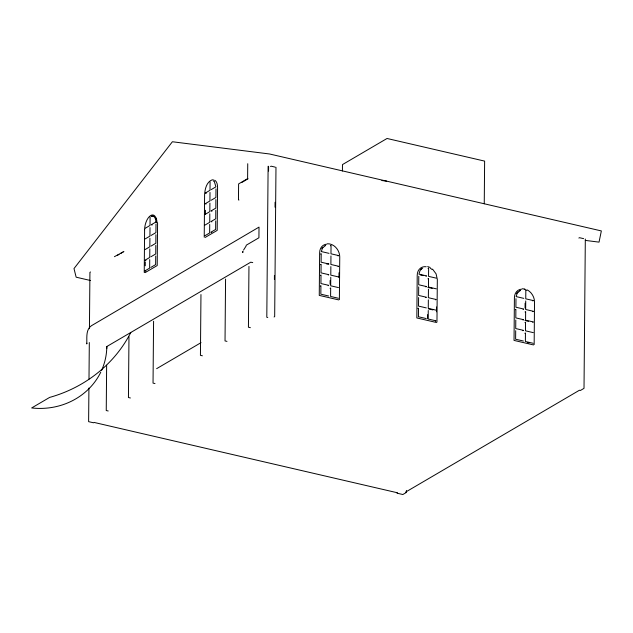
<?xml version="1.0" encoding="UTF-8"?>
<svg xmlns="http://www.w3.org/2000/svg" width="633" height="633" viewBox="0 0 633 633"><rect width="100%" height="100%" fill="white"/><g stroke="black" fill="none" stroke-linecap="round" stroke-linejoin="round"><path stroke-width="0.95" d="M88.921 388.037L88.62 421.657L93.502 422.789L94.103 422.433L397.587 492.814M88.992 379.135L89.316 342.548M89.435 328.709L89.926 272.348L90.527 271.992M106.637 365.249L106.249 410.532L108.196 410.983M106.787 348.506L106.803 346.544L250.787 262.173L252.733 262.624M128.974 336.732L128.444 397.524L130.39 397.975M145.273 265.789L145.305 261.912M149.72 259.585L149.649 268.123L144.846 270.932L145.827 271.161M149.815 248.919L149.744 257.457L144.941 260.266L145.914 260.495M149.91 238.253L149.831 246.791L145.036 249.6M150.005 227.595L149.926 236.125L145.131 238.934M150.092 217.079L150.021 225.459L145.305 228.22M153.582 321.255L153.036 383.107L154.99 383.566M155.726 256.072L155.647 264.602L150.852 267.419M155.813 245.406L155.742 253.936L150.939 256.753M155.908 234.74L155.837 243.27L151.034 246.087M156.003 224.074L155.924 232.612L151.129 235.421M200.962 294.551L200.432 355.342L202.386 355.793M204.23 237.193L204.601 194.537C204.973 189.101 206.508 181.877 212.245 179.812L213.685 180.025M205.409 214.152L205.448 210.275M209.713 224.43L209.642 232.968L204.839 235.777M209.808 213.772L209.737 222.302L204.934 225.111M209.903 203.106L209.824 211.636L205.029 214.445M209.998 192.44L209.919 200.97L205.124 203.779L206.097 204.008M210.085 181.924L210.014 190.304L205.298 193.065L206.271 193.294M215.711 220.917L215.639 229.447L210.836 232.264L211.818 232.485M215.806 210.251L215.734 218.789L210.931 221.597L211.913 221.827M215.9 199.585L215.829 208.122L211.026 210.931L212 211.161M215.995 188.919L215.916 197.456L211.121 200.265M225.57 279.066L225.031 340.926L226.978 341.377M247.74 163.718L247.606 178.648L238.609 183.918L238.467 199.917L238.958 200.028M248.959 266.422L248.429 327.214L250.375 327.672M268.115 166.234L266.802 317.252L267.775 317.473M268.566 171.052L268.606 166.344M274.406 279.398L274.437 275.442M275.038 207.213L275.078 202.267M275.98 167.31L274.675 316.619L274.081 316.975M330.109 284.249L330.141 280.459M330.766 277.262L330.695 285.799L338.505 287.604M330.861 266.596L330.79 275.133L338.592 276.938M330.956 255.938L330.885 264.467L338.687 266.279L338.085 266.628M338.971 277.618L339.011 272.768M339.375 299.567L339.747 256.903C339.715 250.367 334.406 243.665 327.554 243.752M342.421 170.989L342.477 164.588L387.04 138.477L484.625 161.106L484.253 203.771M406.457 490.448L406.441 492.411L402.841 494.523L396.986 493.162M418.595 297.557L418.516 306.095L426.325 307.907M418.69 286.899L418.611 295.429L426.42 297.241L425.819 297.589M418.777 276.233L418.706 284.763L426.515 286.575L425.914 286.923M427.591 318.423L427.623 314.633M428.256 310.486L428.185 319.024L435.995 320.828L435.393 321.184M428.351 299.82L428.28 308.358L436.082 310.17M428.446 289.162L428.367 297.692L436.177 299.504L435.575 299.852M436.454 311.808L436.493 306.965M436.96 322.126L437.332 279.462L436.066 273.828L432.529 269.096M515.697 330.687L515.618 339.225L523.428 341.037M515.792 320.029L515.713 328.559L523.523 330.371L522.921 330.719M515.974 298.697L515.903 307.227L523.705 309.039L523.111 309.387M525.073 307.947L525.121 303.207M525.73 300.96L525.659 309.49L533.469 311.301L532.867 311.65M525.825 290.444L525.754 298.823L533.421 300.604L532.82 300.952M534.157 344.589L534.529 301.925C534.45 297.035 531.665 292.335 527.384 289.954M585.319 239.045L584.014 388.353L580.414 390.466L579.44 390.237L405.46 492.189M242.89 251.277L242.756 252.535L242.874 251.799M86.895 343.205L86.776 343.933C87.085 337.959 85.55 329.738 91.437 325.718L259.016 227.112L258.921 237.779L246.134 245.272M243.555 250.082L246.118 245.984M321.833 248.437L322.775 247.329M421.428 268.985L420.011 270.647L418.935 274.129L426.602 275.909L426.009 276.257M516.607 293.459L518.023 291.797M420.826 269.334L422.654 268.234M155.457 217.388A10.302 4.993 -76.9 0 1 156.818 220.862L156.913 222.223L155.94 221.993L151.224 224.755L152.197 224.984M211.216 189.599L215.924 186.838L214.476 182.003M114.423 256.689L123.91 251.53M117.366 255.368L119.004 254.403M120.642 253.445L123.095 252.013M241.553 182.597L248.096 178.759M270.505 166.534L271.106 166.178L275.165 167.12M205.211 237.422L217.206 230.388L217.578 187.732A11.457 5.555 -76.9 0 0 214.658 180.255M325.077 245.667L325.671 245.319L322.434 248.081L321.35 251.57L329.025 253.35M330.45 245.77L331.051 245.422L330.972 253.801L338.647 255.582L338.046 255.93M320.599 254.023L321.2 253.675L321.121 262.204L328.931 264.016L326.596 263.961M320.504 264.689L321.105 264.333L321.026 272.87L328.836 274.675L328.234 275.031M156.636 368.667L201.033 342.651M320.409 275.355L321.01 274.999L320.939 283.537L328.741 285.341L328.147 285.697M320.322 286.021L320.915 285.665L320.844 294.195L328.654 296.007M330.078 288.284L330.679 287.928L330.6 296.458L338.41 298.27M428.027 268.329L428.628 267.981L428.557 276.36L436.224 278.14M427.94 278.844L428.541 278.496L428.462 287.026L436.272 288.838M417.899 308.58L418.5 308.224L418.429 316.761L426.231 318.565M578.863 238.04L579.464 237.691L583.642 238.657M519.851 290.697L520.453 290.341L517.208 293.111L516.132 296.592L523.8 298.372M515.286 309.711L515.879 309.363L515.808 317.893L523.618 319.705L523.016 320.053M525.042 311.974L525.643 311.626L525.564 320.156L533.374 321.968L532.772 322.316M524.947 322.64L525.548 322.292L525.477 330.822L533.279 332.634M524.852 333.306L525.453 332.95L525.382 341.488L533.184 343.3M522.328 288.775L524.86 289.004M381.857 180.532L386.668 181.141M585.327 240.405L599.032 242.13L601.35 230.926L269.571 153.985L172.39 141.752L73.998 268.582L76.142 277.183L90.566 280.53M213.376 181.133L214.35 181.362M420.257 274.928L423.129 275.592M427.861 287.374L432.204 288.387M524.963 320.504L528.436 321.311M428.549 308.912L432.885 309.917M527.384 342.437L529.117 342.841M533.556 344.938L514.036 340.412L514.407 297.755A11.457 9.107 59.6 0 1 521.734 289.131M338.774 299.915L319.261 295.389L319.633 252.733A11.457 9.107 59.6 0 1 326.952 244.109M436.359 322.474L416.838 317.948L417.21 275.292A11.457 9.107 59.6 0 1 426.215 266.73M427.663 266.533L430.187 267.482M155.94 221.993L155.845 220.64A10.302 4.993 -76.9 0 0 152.086 216.09L151.295 216.375L153.067 216.32A10.302 4.993 -76.9 0 1 154.357 216.518M130.802 332.483A128.357 119.321 -8.2 0 1 49.651 397.405L31.65 407.953A68.981 64.06 11.5 0 0 100.774 372.164M106.803 346.544A68.981 64.06 11.5 0 1 101.604 370.384M524.259 289.352A11.457 9.107 59.6 0 1 526.783 290.302M430.393 268.305A11.457 9.107 59.6 0 1 431.935 269.444M144.609 229.692L144.237 272.348L145.218 272.578L157.213 265.543L157.585 222.887L156.612 222.658A11.457 5.555 -76.9 0 0 150.701 215.513A11.457 5.555 -76.9 0 0 144.609 229.692"/></g></svg>
